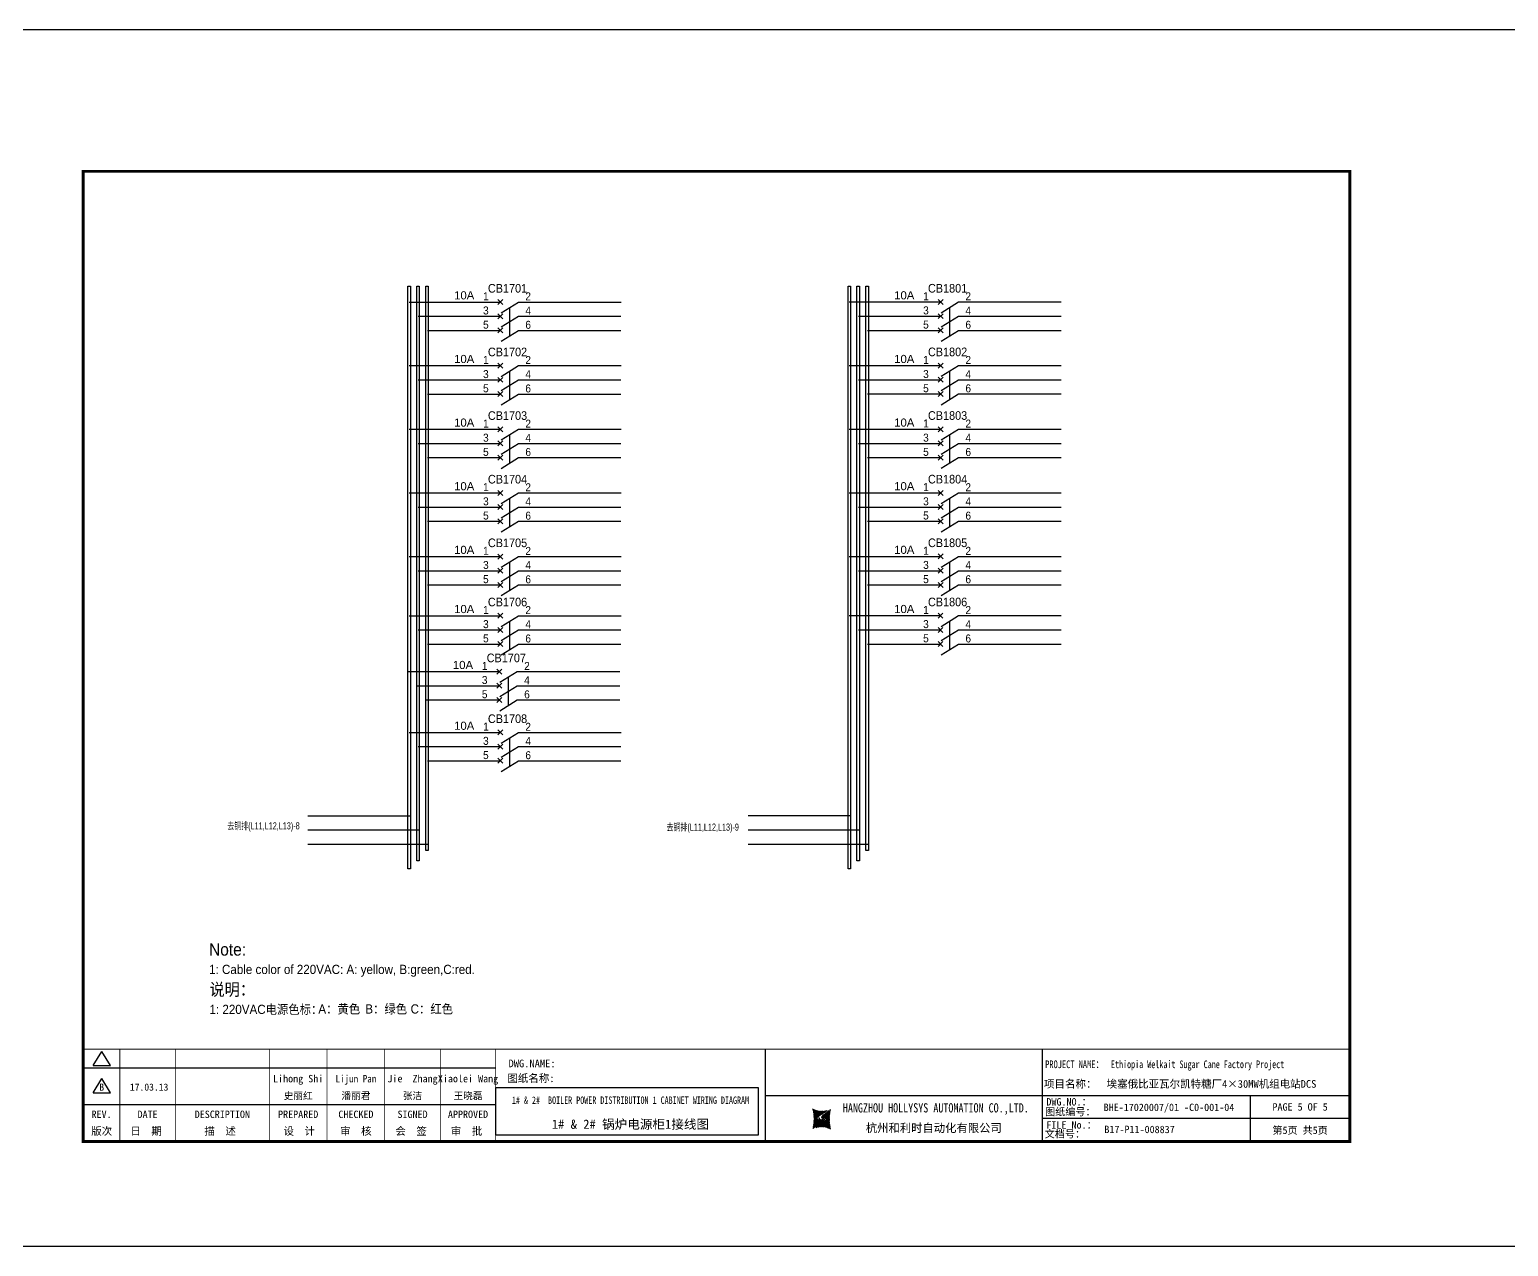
# Model space of a CAD drawing. Extents: x 79822 to 122366, y -56021 to -28815.
# Drawn here: x 110739 to 115545, y -37158 to -33205 of the extents above; entities that cross this region are included whole.
import ezdxf
from ezdxf.enums import TextEntityAlignment as Align
from ezdxf.lldxf.tags import DXFTag

# ---------------------------------------------------------------- set-up
doc = ezdxf.new("R2010")
doc.units = 0
doc.header["$LTSCALE"] = 100
doc.header["$MEASUREMENT"] = 0
for name, color, linetype in [('t', 1, 'Continuous'), ('标准图框及表格', 7, 'Continuous'), ('空气开关', 7, 'Continuous')]:
    doc.layers.add(name, color=color, linetype=linetype)
doc.styles.add('HZ', font='arial.ttf', dxfattribs={"width": 0.7})
doc.styles.get("Standard").update_dxf_attribs({"font": ''})
doc.styles.get('Standard').set_extended_font_data('SimSun')
tags = doc.linetypes.add('CENTER', pattern=[2, 1.25, -0.25, 0.25, -0.25]).pattern_tags.tags
tags[10:11] = [DXFTag(74, 4), DXFTag(75, 0), DXFTag(340, '0'), DXFTag(46, 1.0), DXFTag(50, 0.0), DXFTag(44, 0.0), DXFTag(45, 0.0)]
tags[8:9] = [DXFTag(74, 4), DXFTag(75, 0), DXFTag(340, '0'), DXFTag(46, 1.0), DXFTag(50, 0.0), DXFTag(44, 0.0), DXFTag(45, 0.0)]
tags[6:7] = [DXFTag(74, 4), DXFTag(75, 0), DXFTag(340, '0'), DXFTag(46, 1.0), DXFTag(50, 0.0), DXFTag(44, 0.0), DXFTag(45, 0.0)]
tags[4:5] = [DXFTag(74, 4), DXFTag(75, 0), DXFTag(340, '0'), DXFTag(46, 1.0), DXFTag(50, 0.0), DXFTag(44, 0.0), DXFTag(45, 0.0)]
pattern_1 = [(45, (0, 0), (-0.736262898216564, 0.7362628982165641), [])]

# ---------------------------------------------------------------- blocks, each defined once
blk = doc.blocks.new('供电端子')
at = {"style": 'HZ', "width": 0.7}
blk.add_attdef('供电端子', (0, 0), '', height=17, dxfattribs=at)
blk = doc.blocks.new('图框')
at = {"layer": '标准图框及表格'}
h = blk.add_hatch(dxfattribs=at)
h.set_pattern_fill('ANSI31', color=5, scale=8.329863809039892, style=0)
h.set_pattern_definition(pattern_1)
edge = h.paths.add_edge_path()
edge.add_arc((2399.257256036391, -2998.153851416566), 55.18534773488954, 238.1092081981581, 291.6531626184834)
edge.add_line((2419.619937407027, -3049.445018414634), (2388.525499730735, -3070.242821799802))
edge.add_arc((2238.907377712399, -3078.328790578547), 135.3602868968974, 346.3915348661821, 374.2500326978034)
edge.add_line((2370.467593623529, -3110.177132109857), (2397.50623789792, -3087.85242802291))
edge.add_line((2391.339199201146, -3080.281448750429), (2396.143986595598, -3080.898839897796))
edge.add_spline(control_points=[(2397.470018868538, -3087.887634953957), (2398.35948137939, -3087.023080631327), (2399.970992452319, -3085.456697735681), (2399.869182150054, -3081.252294174519), (2397.426500162081, -3081.012803431273), (2396.121921064187, -3080.884897048199)], knot_values=[0, 0, 0, 0, 6.844331067525468, 12.40042740766005, 18.76924275352248, 18.76924275352248, 18.76924275352248, 18.76924275352248], weights=[1, 1, 1, 1, 1, 1], degree=3, periodic=0)
edge.add_spline(control_points=[(2388.515363058686, -3070.265433304907), (2387.789374929038, -3070.86905758363), (2386.478198365832, -3071.959237952229), (2385.544096281083, -3073.38263759949), (2385.127199159644, -3074.017912079413)], knot_values=[0, 0, 0, 0, 5.253673658024614, 9.488438564008057, 9.488438564008057, 9.488438564008057, 9.488438564008057], weights=[1, 1, 1, 1, 1], degree=3, periodic=0)
edge.add_spline(control_points=[(2386.272665588534, -3072.281716856574), (2385.721471206634, -3072.905523096015), (2384.632427465753, -3074.386714445929), (2384.912828655535, -3077.72895088909), (2387.858851342782, -3079.895552619193), (2390.185443934519, -3080.145534927004), (2391.314573401905, -3080.266855002868)], knot_values=[10.66597461496156, 10.66597461496156, 10.66597461496156, 10.66597461496156, 18.97770399508879, 28.89455822145742, 41.119553648298, 52.64692538081317, 52.64692538081317, 52.64692538081317, 52.64692538081317], weights=[1, 1, 1, 1, 1, 1, 1], degree=3, periodic=0)
h = blk.add_hatch(dxfattribs=at)
h.set_pattern_fill('ANSI31', color=3, scale=8.329863809039892, style=0)
h.set_pattern_definition(pattern_1)
edge = h.paths.add_edge_path()
edge.add_line((2402.469732125144, -3075.776359090531), (2407.706041465404, -3076.440586092609))
edge.add_spline(control_points=[(2401.044493204623, -3068.769946203269), (2400.155030693568, -3069.634500525768), (2398.543519620813, -3071.200883421574), (2398.645329922932, -3075.40528698259), (2401.088011911052, -3075.644777725895), (2402.392591008975, -3075.772684108895)], knot_values=[0, 0, 0, 0, 6.844331067526932, 12.40042740766158, 18.76924275352342, 18.76924275352342, 18.76924275352342, 18.76924275352342], weights=[1, 1, 1, 1, 1, 1], degree=3, periodic=0)
edge.add_line((2428.046918449632, -3046.480449047325), (2401.008274175249, -3068.805153134272))
edge.add_spline(control_points=[(2412.625169549749, -3083.918607966574), (2413.015644598316, -3083.422785431954), (2413.86377905187, -3082.052674005965), (2413.601683417044, -3078.928630268005), (2410.655660730175, -3076.762028538062), (2408.329068138031, -3076.512046230251), (2407.199938671052, -3076.390726154226)], knot_values=[12.65408913243743, 12.65408913243743, 12.65408913243743, 12.65408913243743, 18.97770399508879, 28.89455822145742, 41.119553648298, 52.64692538081317, 52.64692538081317, 52.64692538081317, 52.64692538081317], weights=[1, 1, 1, 1, 1, 1, 1], degree=3, periodic=0)
edge.add_line((2411.626283690712, -3084.975693399283), (2412.781242849298, -3083.732051979769))
edge.add_line((2410.021343801694, -3086.399138189481), (2411.626283690712, -3084.975693399414))
edge.add_line((2378.894574665755, -3107.212562742519), (2409.989012342048, -3086.414759357351))
edge.add_arc((2399.257256036391, -3158.503729740543), 55.18534773488965, 58.10920819815809, 111.6531626184834)
edge.add_arc((2559.607134360383, -3078.328790578547), 135.360286896897, 166.3915348661823, 194.2500326978024)
at = {"color": 7}
for p, q in [((2215.642035047145, -2851.581424744189), (2215.642035047145, -3151.581424744189)), ((3115.642035047145, -2851.581424744189), (3115.642035047145, -3151.581424744189)), ((0, -2911.581424744189), (1340.158172602998, -2911.581424744189)), ((2215.642035047145, -3001.581424744189), (3115.642035047145, -3001.581424744189)), ((3115.642035047145, -3001.581424744189), (4115.642035047145, -3001.581424744189)), ((3791.785572043125, -3001.581424744189), (3791.785572043125, -3151.581424744189)), ((0, -3031.581424744189), (1340.158172602998, -3031.581424744189)), ((4115.642035047145, -3076.581424744189), (3115.642035047145, -3076.581424744189))]:
    blk.add_line(p, q, dxfattribs=at)
at = {"color": 7, "const_width": 3}
blk.add_lwpolyline([(4115.642035047145, -2851.581424744189), (0, -2851.581424744189)], dxfattribs=at)
at = {"layer": 't', "color": 7}
for p, q in [((31.94938321653171, -2904.992613363662), (59.89920926059131, -2859.122325316828)), ((87.8490353046218, -2904.992613363662), (59.89920926059131, -2859.122325316828)), ((31.94938321653171, -2904.992613363662), (87.8490353046218, -2904.992613363662)), ((31.94938321653171, -2992.977239491032), (59.89920926059131, -2947.106951444141)), ((87.8490353046218, -2992.977239491032), (59.89920926059131, -2947.106951444141)), ((31.94938321653171, -2992.977239491032), (87.8490353046218, -2992.977239491032))]:
    blk.add_line(p, q, dxfattribs=at)
at = {"layer": 't', "color": 7, "const_width": 9.61519705431492}
blk.add_lwpolyline([(4115.642035047145, -3151.581424744189), (4115.642035047145, 0), (0, 0), (0, -3151.581424744189)], close=True, dxfattribs=at)
at = {"layer": 't', "color": 7, "const_width": 2.40379926357873}
for points in [[(118.7653193609731, -2852.783324375967), (118.7653193609731, -3151.581424744189)], [(299.0502641293569, -2852.783324375967), (299.0502641293569, -3151.581424744189)], [(604.3883150879992, -2852.783324375967), (604.3883150879992, -3156.41304604568)], [(791.9882990770857, -2852.783324375967), (791.9882990770857, -3156.41304604568)], [(979.588283066143, -2852.783324375967), (979.588283066143, -3156.41304604568)], [(1159.873227834585, -2852.783324375967), (1159.873227834585, -3156.41304604568)], [(1340.158172602998, -2852.783324375967), (1340.158172602998, -3156.41304604568)]]:
    blk.add_lwpolyline(points, dxfattribs=at)
at = {"color": 7, "linetype": 'CENTER'}
for s, height, p in [('图纸编号：', 24, (3125.2212882557, -3066.664538382978)), ('杭州和利时自动化有限公司', 27, (2542.549152440595, -3121.114498389041)), ('文档号：', 24, (3124.032392707933, -3138.728717091954))]:
    blk.add_text(s, height=height, dxfattribs=at).set_placement(p)
at = {"color": 7, "flags": 8}
for tag, p in [('图纸名称:', (1377.81237181677, -2965.923337057193)), ('项目名称：', (3121.562334825969, -2984.305160940257)), ('项目名称：', (3325.036680579346, -2984.305160940257))]:
    blk.add_attdef(tag, text='', height=25, dxfattribs=at).set_placement(p, align=Align.BOTTOM_LEFT)
for tag, p, height in [('DWG.NAME:', (1381.636459220965, -2910.37952511241), 25), ('PROJECTNAME:', (3125.480185663539, -2912.807924402037), 24), ('PROJECTNAME：', (3339.10867075545, -2913.108539231762), 25), ('DWG.NO.:', (3128.186172261583, -3030.402470643486), 24), ('图纸编号', (3315.362718925957, -3052.404678158069), 24), ('FILENO.:', (3128.672545599984, -3106.104124450346), 24), ('文档号', (3317.726365529132, -3124.132485953713), 24)]:
    blk.add_attdef(tag, p, '', height=height, dxfattribs=at)
for tag, height, p in [('A', 23, (59.89920926059131, -2974.881554149018)), ('设计时间', 23, (213.8658221408186, -2974.881554149018)), ('RENLIU', 24, (698.1883070825425, -2950.380597809435)), ('SHUFENWANG', 24, (885.7882910716289, -2950.380597809435)), ('FANGHOU', 24, (1069.730755450379, -2950.380597809435)), ('DANDANLI', 24, (1250.015700218792, -2950.380597809435)), ('刘仁', 23, (698.1883070825425, -3002.188376027443)), ('王姝芬', 23, (885.7882910716289, -3002.188376027443)), ('侯方', 23, (1069.730755450379, -3002.188376027443)), ('李丹丹', 23, (1250.015700218792, -3002.188376027443)), ('#10STATIONONTROLCABINETCOVER', 30, (1777.900103825072, -3017.182374560078)), ('PAGEXOFX', 24, (3953.713803545135, -3039.081424744189)), ('REV.', 24, (59.38265968048654, -3063.048954873535)), ('DATE', 24, (208.907791745165, -3063.048954873535)), ('DESCRIPTION', 24, (451.7192896086781, -3063.048954873535)), ('PREPARED', 24, (698.1883070825425, -3063.048954873535)), ('CHECKED', 24, (885.7882910716144, -3063.048954873535)), ('SIGNED', 24, (1069.730755450364, -3063.048954873535)), ('APPROVED', 24, (1250.015700218792, -3063.048954873535)), ('图纸名称', 30, (1777.900103825072, -3094.695064044037)), ('第几页共几页', 24, (3953.713803545135, -3114.081424744189))]:
    blk.add_attdef(tag, text='', height=height, dxfattribs=at).set_placement(p, align=Align.MIDDLE)
at = {"color": 7, "width": 0.8, "flags": 8}
blk.add_attdef('HANGZHOUHOLLYSYSAUTOMATIONCO.,LTD.', text='', height=24, dxfattribs=at).set_placement((2770.082304289484, -3045.714803244191), align=Align.MIDDLE)
at = {"layer": 't', "color": 7}
for s, p in [('版次', (59.89920926059131, -3117.600441270843)), ('日  期', (204.1999693705875, -3117.600441270843)), ('描  述', (444.4895954714448, -3117.600441270843)), ('设  计', (701.4970341851513, -3117.600441270843)), ('审  核', (885.5947788425256, -3117.600441270843)), ('会  签', (1065.022933075787, -3117.600441270843)), ('审  批', (1245.3078778442, -3117.600441270843))]:
    blk.add_text(s, height=25, dxfattribs=at).set_placement(p, align=Align.MIDDLE_CENTER)
at = {"layer": '标准图框及表格', "color": 5, "style": 'HZ'}
for s, p in [('pgqh', (2373.884875617339, -3059.677228196226)), ('hollilas', (2374.051901626051, -3085.968484618272))]:
    blk.add_text(s, height=5.205656721233694, dxfattribs=at).set_placement(p)
at = {"layer": '标准图框及表格', "color": 3, "style": 'HZ'}
for s, height, p in [('auto', 8.676094535389492, (2400.907127263781, -3074.200036411981)), ('hollysys', 4.338047267694746, (2402.5381050141, -3099.731461394062))]:
    blk.add_text(s, height=height, dxfattribs=at).set_placement(p)

msp = doc.modelspace()

# ---------------------------------------------------------------- linework, layer by layer
at = {"color": 2}
for p, q in [((111972.7456452067, -34090.0230608323), (112269.410258836, -34090.0230608323)), ((112327.9639901471, -34090.0230608323), (112661.6594522934, -34090.0230608323)), ((113402.661837565, -34089.89019569599), (113699.3264511942, -34089.89019569599)), ((113757.8801825054, -34089.89019569599), (114091.5756446516, -34089.89019569599)), ((111972.7456452067, -34296.70718939636), (112269.410258836, -34296.70718939636)), ((112327.9639901471, -34296.70718939636), (112661.6594522934, -34296.70718939636)), ((113402.661837565, -34296.57432426004), (113699.3264511942, -34296.57432426004)), ((113757.8801825054, -34296.57432426004), (114091.5756446516, -34296.57432426004)), ((111972.7456452067, -34503.39131796041), (112269.410258836, -34503.39131796041)), ((112327.9639901471, -34503.39131796041), (112661.6594522934, -34503.39131796041)), ((113402.661837565, -34503.2584528241), (113699.3264511942, -34503.2584528241)), ((113757.8801825054, -34503.2584528241), (114091.5756446516, -34503.2584528241)), ((111972.7456452067, -34710.07544652447), (112269.410258836, -34710.07544652447)), ((112327.9639901471, -34710.07544652447), (112661.6594522934, -34710.07544652447)), ((113402.661837565, -34709.94258138815), (113699.3264511942, -34709.94258138815)), ((113757.8801825054, -34709.94258138815), (114091.5756446516, -34709.94258138815)), ((111972.7456452067, -34916.75957508852), (112269.410258836, -34916.75957508852)), ((112327.9639901471, -34916.75957508852), (112661.6594522934, -34916.75957508852)), ((113402.661837565, -34916.62670995221), (113699.3264511942, -34916.62670995221)), ((113757.8801825054, -34916.62670995221), (114091.5756446516, -34916.62670995221)), ((111972.7301360709, -35108.97830582663), (112269.3947497001, -35108.97830582663)), ((112327.9484810112, -35108.97830582663), (112661.6439431575, -35108.97830582663)), ((113402.6463284291, -35108.84544069032), (113699.3109420583, -35108.84544069032)), ((113757.8646733695, -35108.84544069032), (114091.5601355157, -35108.84544069032)), ((111968.8956452068, -35290.56772332094), (112265.560258836, -35290.56772332094)), ((112324.1139901471, -35290.56772332094), (112657.8094522934, -35290.56772332094)), ((111972.7634026045, -35488.12935537015), (112269.4280162337, -35488.12935537015)), ((112327.9817475449, -35488.12935537015), (112661.6772096912, -35488.12935537015)), ((111643.9579418462, -35758.54139121782), (111977.6534039925, -35758.54139121782)), ((113073.8741342045, -35758.4085260815), (113407.5695963507, -35758.4085260815))]:
    msp.add_line(p, q, dxfattribs=at)
at = {"color": 6}
for p, q in [((112277.5021376833, -34098.11493967964), (112261.3183799886, -34081.93118198497)), ((112261.3183799886, -34098.11493967964), (112277.5021376833, -34081.93118198497)), ((112271.492315211, -34124.81104700993), (112327.9639901471, -34090.0230608323)), ((113707.4183300415, -34097.98207454332), (113691.2345723469, -34081.79831684865)), ((113691.2345723469, -34097.98207454332), (113707.4183300415, -34081.79831684865)), ((113701.4085075692, -34124.67818187362), (113757.8801825054, -34089.89019569599)), ((112261.3183799886, -34144.22657511114), (112277.5021376833, -34128.04281741647)), ((112277.5021376833, -34144.22657511114), (112261.3183799886, -34128.04281741647)), ((112271.492315211, -34170.92268244144), (112327.9639901471, -34136.13469626381)), ((113691.2345723469, -34144.09370997483), (113707.4183300415, -34127.90995228016)), ((113707.4183300415, -34144.09370997483), (113691.2345723469, -34127.90995228016)), ((113701.4085075692, -34170.78981730512), (113757.8801825054, -34136.00183112749)), ((112261.3183799886, -34190.33821054264), (112277.5021376833, -34174.15445284797)), ((112277.5021376833, -34190.33821054264), (112261.3183799886, -34174.15445284797)), ((112271.492315211, -34217.03431787294), (112327.9639901471, -34182.24633169531)), ((113691.2345723469, -34190.20534540633), (113707.4183300415, -34174.02158771166)), ((113707.4183300415, -34190.20534540633), (113691.2345723469, -34174.02158771166)), ((113701.4085075692, -34216.90145273662), (113757.8801825054, -34182.11346655899)), ((112277.5021376833, -34304.79906824369), (112261.3183799886, -34288.61531054902)), ((112261.3183799886, -34304.79906824369), (112277.5021376833, -34288.61531054902)), ((112271.492315211, -34331.49517557399), (112327.9639901471, -34296.70718939636)), ((113707.4183300415, -34304.66620310738), (113691.2345723469, -34288.48244541271)), ((113691.2345723469, -34304.66620310738), (113707.4183300415, -34288.48244541271)), ((113701.4085075692, -34331.36231043767), (113757.8801825054, -34296.57432426004)), ((112261.3183799886, -34350.9107036752), (112277.5021376833, -34334.72694598052)), ((112277.5021376833, -34350.9107036752), (112261.3183799886, -34334.72694598052)), ((112271.492315211, -34377.60681100549), (112327.9639901471, -34342.81882482786)), ((113691.2345723469, -34350.77783853888), (113707.4183300415, -34334.59408084421)), ((113707.4183300415, -34350.77783853888), (113691.2345723469, -34334.59408084421)), ((113701.4085075692, -34377.47394586918), (113757.8801825054, -34342.68595969155)), ((112261.3183799886, -34397.0223391067), (112277.5021376833, -34380.83858141203)), ((112277.5021376833, -34397.0223391067), (112261.3183799886, -34380.83858141203)), ((112271.492315211, -34423.71844643699), (112327.9639901471, -34388.93046025936)), ((113691.2345723469, -34396.88947397038), (113707.4183300415, -34380.70571627571)), ((113707.4183300415, -34396.88947397038), (113691.2345723469, -34380.70571627571)), ((113701.4085075692, -34423.58558130068), (113757.8801825054, -34388.79759512305)), ((112277.5021376833, -34511.48319680775), (112261.3183799886, -34495.29943911308)), ((112261.3183799886, -34511.48319680775), (112277.5021376833, -34495.29943911308)), ((113707.4183300415, -34511.35033167143), (113691.2345723469, -34495.16657397676)), ((113691.2345723469, -34511.35033167143), (113707.4183300415, -34495.16657397676)), ((112261.3183799886, -34557.59483223925), (112277.5021376833, -34541.41107454458)), ((112277.5021376833, -34557.59483223925), (112261.3183799886, -34541.41107454458)), ((112271.492315211, -34538.17930413804), (112327.9639901471, -34503.39131796041)), ((113691.2345723469, -34557.46196710294), (113707.4183300415, -34541.27820940826)), ((113707.4183300415, -34557.46196710294), (113691.2345723469, -34541.27820940826)), ((113701.4085075692, -34538.04643900173), (113757.8801825054, -34503.2584528241)), ((112261.3183799886, -34603.70646767075), (112277.5021376833, -34587.52270997608)), ((112277.5021376833, -34603.70646767075), (112261.3183799886, -34587.52270997608)), ((112271.492315211, -34584.29093956955), (112327.9639901471, -34549.50295339192)), ((112271.492315211, -34630.40257500105), (112327.9639901471, -34595.61458882342)), ((113691.2345723469, -34603.57360253444), (113707.4183300415, -34587.38984483977)), ((113707.4183300415, -34603.57360253444), (113691.2345723469, -34587.38984483977)), ((113701.4085075692, -34584.15807443323), (113757.8801825054, -34549.3700882556)), ((113701.4085075692, -34630.26970986473), (113757.8801825054, -34595.4817236871)), ((112277.5021376833, -34718.1673253718), (112261.3183799886, -34701.98356767713)), ((112261.3183799886, -34718.1673253718), (112277.5021376833, -34701.98356767713)), ((112271.492315211, -34744.8634327021), (112327.9639901471, -34710.07544652447)), ((113707.4183300415, -34718.03446023549), (113691.2345723469, -34701.85070254082)), ((113691.2345723469, -34718.03446023549), (113707.4183300415, -34701.85070254082)), ((113701.4085075692, -34744.73056756578), (113757.8801825054, -34709.94258138815)), ((112261.3183799886, -34764.27896080331), (112277.5021376833, -34748.09520310863)), ((112277.5021376833, -34764.27896080331), (112261.3183799886, -34748.09520310863)), ((112271.492315211, -34790.9750681336), (112327.9639901471, -34756.18708195597)), ((113691.2345723469, -34764.14609566699), (113707.4183300415, -34747.96233797232)), ((113707.4183300415, -34764.14609566699), (113691.2345723469, -34747.96233797232)), ((113701.4085075692, -34790.84220299729), (113757.8801825054, -34756.05421681966)), ((112261.3183799886, -34810.39059623481), (112277.5021376833, -34794.20683854014)), ((112277.5021376833, -34810.39059623481), (112261.3183799886, -34794.20683854014)), ((112271.492315211, -34837.0867035651), (112327.9639901471, -34802.29871738747)), ((113691.2345723469, -34810.25773109849), (113707.4183300415, -34794.07397340382)), ((113707.4183300415, -34810.25773109849), (113691.2345723469, -34794.07397340382)), ((113701.4085075692, -34836.95383842879), (113757.8801825054, -34802.16585225116)), ((112277.5021376833, -34924.85145393586), (112261.3183799886, -34908.66769624119)), ((112261.3183799886, -34924.85145393586), (112277.5021376833, -34908.66769624119)), ((112271.492315211, -34951.54756126615), (112327.9639901471, -34916.75957508852)), ((113707.4183300415, -34924.71858879954), (113691.2345723469, -34908.53483110487)), ((113691.2345723469, -34924.71858879954), (113707.4183300415, -34908.53483110487)), ((113701.4085075692, -34951.41469612984), (113757.8801825054, -34916.62670995221)), ((112261.3183799886, -34970.96308936736), (112277.5021376833, -34954.77933167269)), ((112277.5021376833, -34970.96308936736), (112261.3183799886, -34954.77933167269)), ((112271.492315211, -34997.65919669766), (112327.9639901471, -34962.87121052002)), ((113691.2345723469, -34970.83022423105), (113707.4183300415, -34954.64646653637)), ((113707.4183300415, -34970.83022423105), (113691.2345723469, -34954.64646653637)), ((113701.4085075692, -34997.52633156134), (113757.8801825054, -34962.73834538371)), ((112261.3183799886, -35017.07472479886), (112277.5021376833, -35000.89096710419)), ((112277.5021376833, -35017.07472479886), (112261.3183799886, -35000.89096710419)), ((112271.492315211, -35043.77083212916), (112327.9639901471, -35008.98284595153)), ((113691.2345723469, -35016.94185966255), (113707.4183300415, -35000.75810196788)), ((113707.4183300415, -35016.94185966255), (113691.2345723469, -35000.75810196788)), ((113701.4085075692, -35043.63796699284), (113757.8801825054, -35008.84998081521)), ((112277.4866285474, -35117.07018467397), (112261.3028708527, -35100.8864269793)), ((112261.3028708527, -35117.07018467397), (112277.4866285474, -35100.8864269793)), ((112271.4768060751, -35143.76629200426), (112327.9484810112, -35108.97830582663)), ((113707.4028209057, -35116.93731953765), (113691.219063211, -35100.75356184298)), ((113691.219063211, -35116.93731953765), (113707.4028209057, -35100.75356184298)), ((113701.3929984334, -35143.63342686795), (113757.8646733695, -35108.84544069032)), ((112261.3028708527, -35163.18182010547), (112277.4866285474, -35146.9980624108)), ((112277.4866285474, -35163.18182010547), (112261.3028708527, -35146.9980624108)), ((112271.4768060751, -35189.87792743577), (112327.9484810112, -35155.08994125813)), ((113691.219063211, -35163.04895496916), (113707.4028209057, -35146.86519727448)), ((113707.4028209057, -35163.04895496916), (113691.219063211, -35146.86519727448)), ((113701.3929984334, -35189.74506229945), (113757.8646733695, -35154.95707612182)), ((112261.3028708527, -35209.29345553697), (112277.4866285474, -35193.1096978423)), ((112277.4866285474, -35209.29345553697), (112261.3028708527, -35193.1096978423)), ((112271.4768060751, -35235.98956286727), (112327.9484810112, -35201.20157668964)), ((113691.219063211, -35209.16059040066), (113707.4028209057, -35192.97683270599)), ((113707.4028209057, -35209.16059040066), (113691.219063211, -35192.97683270599)), ((113701.3929984334, -35235.85669773095), (113757.8646733695, -35201.06871155332)), ((112273.6521376833, -35298.65960216828), (112257.4683799886, -35282.47584447361)), ((112257.4683799886, -35298.65960216828), (112273.6521376833, -35282.47584447361)), ((112267.642315211, -35325.35570949857), (112324.1139901471, -35290.56772332094)), ((112257.4683799886, -35344.77123759978), (112273.6521376833, -35328.58747990511)), ((112273.6521376833, -35344.77123759978), (112257.4683799886, -35328.58747990511)), ((112267.642315211, -35371.46734493008), (112324.1139901471, -35336.67935875244)), ((112257.4683799886, -35390.88287303128), (112273.6521376833, -35374.69911533661)), ((112273.6521376833, -35390.88287303128), (112257.4683799886, -35374.69911533661)), ((112267.642315211, -35417.57898036158), (112324.1139901471, -35382.79099418395)), ((112277.5198950811, -35496.22123421749), (112261.3361373864, -35480.03747652282)), ((112261.3361373864, -35496.22123421749), (112277.5198950811, -35480.03747652282)), ((112271.5100726088, -35522.91734154779), (112327.9817475449, -35488.12935537015)), ((112261.3361373864, -35542.33286964899), (112277.5198950811, -35526.14911195432)), ((112277.5198950811, -35542.33286964899), (112261.3361373864, -35526.14911195432)), ((112271.5100726088, -35569.02897697929), (112327.9817475449, -35534.24099080166)), ((112261.3361373864, -35588.44450508049), (112277.5198950811, -35572.26074738582)), ((112277.5198950811, -35588.44450508049), (112261.3361373864, -35572.26074738582)), ((112271.5100726088, -35615.14061241079), (112327.9817475449, -35580.35262623316))]:
    msp.add_line(p, q, dxfattribs=at)
at = {"color": 3}
for p, q in [((112002.4456452067, -34136.13469626381), (112269.410258836, -34136.13469626381)), ((112327.9639901471, -34136.13469626381), (112661.0698026282, -34136.13469626381)), ((113432.361837565, -34136.00183112749), (113699.3264511942, -34136.00183112749)), ((113757.8801825054, -34136.00183112749), (114090.9859949864, -34136.00183112749)), ((112002.4456452067, -34342.81882482786), (112269.410258836, -34342.81882482786)), ((112327.9639901471, -34342.81882482786), (112661.0698026282, -34342.81882482786)), ((113432.361837565, -34342.68595969155), (113699.3264511942, -34342.68595969155)), ((113757.8801825054, -34342.68595969155), (114090.9859949864, -34342.68595969155)), ((112002.4456452067, -34549.50295339192), (112269.410258836, -34549.50295339192)), ((112327.9639901471, -34549.50295339192), (112661.0698026282, -34549.50295339192)), ((113432.361837565, -34549.3700882556), (113699.3264511942, -34549.3700882556)), ((113757.8801825054, -34549.3700882556), (114090.9859949864, -34549.3700882556)), ((112002.4456452067, -34756.18708195597), (112269.410258836, -34756.18708195597)), ((112327.9639901471, -34756.18708195597), (112661.0698026282, -34756.18708195597)), ((113432.361837565, -34756.05421681966), (113699.3264511942, -34756.05421681966)), ((113757.8801825054, -34756.05421681966), (114090.9859949864, -34756.05421681966)), ((112002.4456452067, -34962.87121052002), (112269.410258836, -34962.87121052002)), ((112327.9639901471, -34962.87121052002), (112661.0698026282, -34962.87121052002)), ((113432.361837565, -34962.73834538371), (113699.3264511942, -34962.73834538371)), ((113757.8801825054, -34962.73834538371), (114090.9859949864, -34962.73834538371)), ((112002.4301360709, -35155.08994125813), (112269.3947497001, -35155.08994125813)), ((112327.9484810112, -35155.08994125813), (112661.0542934923, -35155.08994125813)), ((113432.3463284291, -35154.95707612182), (113699.3109420583, -35154.95707612182)), ((113757.8646733695, -35154.95707612182), (114090.9704858506, -35154.95707612182)), ((111998.5956452068, -35336.67935875244), (112265.560258836, -35336.67935875244)), ((112324.1139901471, -35336.67935875244), (112657.2198026282, -35336.67935875244)), ((112002.4634026045, -35534.24099080166), (112269.4280162337, -35534.24099080166)), ((112327.9817475449, -35534.24099080166), (112661.087560026, -35534.24099080166)), ((111643.9579418462, -35804.65302664932), (112006.5295655044, -35804.65302664932)), ((113073.8741342045, -35804.52016151301), (113436.4457578626, -35804.52016151301))]:
    msp.add_line(p, q, dxfattribs=at)
at = {"color": 1}
for p, q in [((112032.4265243184, -34182.24633169531), (112269.410258836, -34182.24633169531)), ((112327.9639901471, -34182.24633169531), (112661.0698026282, -34182.24633169531)), ((113462.3427166767, -34182.11346655899), (113699.3264511942, -34182.11346655899)), ((113757.8801825054, -34182.11346655899), (114090.9859949864, -34182.11346655899)), ((112032.4265243184, -34388.93046025936), (112269.410258836, -34388.93046025936)), ((112327.9639901471, -34388.93046025936), (112661.0698026282, -34388.93046025936)), ((113462.3427166767, -34388.79759512305), (113699.3264511942, -34388.79759512305)), ((113757.8801825054, -34388.79759512305), (114090.9859949864, -34388.79759512305)), ((112032.4265243184, -34595.61458882342), (112269.410258836, -34595.61458882342)), ((112327.9639901471, -34595.61458882342), (112661.0698026282, -34595.61458882342)), ((113462.3427166767, -34595.4817236871), (113699.3264511942, -34595.4817236871)), ((113757.8801825054, -34595.4817236871), (114090.9859949864, -34595.4817236871)), ((112032.4265243184, -34802.29871738747), (112269.410258836, -34802.29871738747)), ((112327.9639901471, -34802.29871738747), (112661.0698026282, -34802.29871738747)), ((113462.3427166767, -34802.16585225116), (113699.3264511942, -34802.16585225116)), ((113757.8801825054, -34802.16585225116), (114090.9859949864, -34802.16585225116)), ((112032.4265243184, -35008.98284595153), (112269.410258836, -35008.98284595153)), ((112327.9639901471, -35008.98284595153), (112661.0698026282, -35008.98284595153)), ((113462.3427166767, -35008.84998081521), (113699.3264511942, -35008.84998081521)), ((113757.8801825054, -35008.84998081521), (114090.9859949864, -35008.84998081521)), ((112032.4110151825, -35201.20157668964), (112269.3947497001, -35201.20157668964)), ((112327.9484810112, -35201.20157668964), (112661.0542934923, -35201.20157668964)), ((113462.3272075408, -35201.06871155332), (113699.3109420583, -35201.06871155332)), ((113757.8646733695, -35201.06871155332), (114090.9704858506, -35201.06871155332)), ((112028.5765243184, -35382.79099418395), (112265.560258836, -35382.79099418395)), ((112324.1139901471, -35382.79099418395), (112657.2198026282, -35382.79099418395)), ((112032.4442817162, -35580.35262623316), (112269.4280162337, -35580.35262623316)), ((112327.9817475449, -35580.35262623316), (112661.087560026, -35580.35262623316)), ((111643.9579418462, -35850.76466208082), (112035.0329315303, -35850.76466208082)), ((113073.8741342045, -35850.63179694451), (113464.9491238886, -35850.63179694451))]:
    msp.add_line(p, q, dxfattribs=at)
for points in [[(80901.87250222845, -33205.12014105816), (120195.6471711922, -33205.12014105816), (120195.6471711922, -37157.7241594209), (80901.87250222845, -37157.7241594209)], [(112035.0329315303, -34038.32306083232), (112035.0329315303, -35872.1559652857), (112027.1956452067, -35872.1559652857), (112027.1956452067, -34038.32306083232)], [(113464.9491238886, -34038.19019569601), (113464.9491238886, -35872.02310014938), (113457.1118375649, -35872.02310014938), (113457.1118375649, -34038.19019569601)], [(112254.2063019029, -36641.14002058198), (113106.723381902, -36641.14002058198), (113106.723381902, -36796.09431297117), (112254.2063019029, -36796.09431297117)]]:
    msp.add_lwpolyline(points, close=True, dxfattribs=at)
at = {"color": 2}
for points in [[(111976.7329315304, -34038.32306083232), (111976.7329315304, -35931.37477682993), (111968.8956452068, -35931.37477682993), (111968.8956452068, -34038.32306083232)], [(113406.6491238887, -34038.19019569601), (113406.6491238887, -35931.24191169361), (113398.811837565, -35931.24191169361), (113398.811837565, -34038.19019569601)]]:
    msp.add_lwpolyline(points, close=True, dxfattribs=at)
at = {"color": 3}
for points in [[(112005.8829315304, -34038.32306083232), (112005.8829315304, -35905.7106002992), (111998.0456452067, -35905.7106002992), (111998.0456452067, -34038.32306083232)], [(113435.7991238886, -34038.19019569601), (113435.7991238886, -35905.57773516289), (113427.961837565, -35905.57773516289), (113427.961837565, -34038.19019569601)]]:
    msp.add_lwpolyline(points, close=True, dxfattribs=at)
at = {"layer": '空气开关', "color": 6}
for p, q in [((112299.7281526791, -34153.52868935261), (112299.7281526791, -34107.41705392113)), ((113729.6443450373, -34153.39582421629), (113729.6443450373, -34107.28418878482)), ((112299.7281526791, -34199.64032478411), (112299.7281526791, -34153.52868935264)), ((113729.6443450373, -34199.50745964779), (113729.6443450373, -34153.39582421632)), ((112299.7281526791, -34360.21281791666), (112299.7281526791, -34314.10118248519)), ((113729.6443450373, -34360.07995278035), (113729.6443450373, -34313.96831734887)), ((112299.7281526791, -34406.32445334816), (112299.7281526791, -34360.21281791669)), ((113729.6443450373, -34406.19158821185), (113729.6443450373, -34360.07995278038)), ((112299.7281526791, -34566.89694648072), (112299.7281526791, -34520.78531104924)), ((113729.6443450373, -34566.7640813444), (113729.6443450373, -34520.65244591293)), ((112299.7281526791, -34613.00858191222), (112299.7281526791, -34566.89694648075)), ((113729.6443450373, -34612.8757167759), (113729.6443450373, -34566.76408134443)), ((112299.7281526791, -34773.58107504477), (112299.7281526791, -34727.4694396133)), ((113729.6443450373, -34773.44820990846), (113729.6443450373, -34727.33657447698)), ((112299.7281526791, -34819.69271047627), (112299.7281526791, -34773.5810750448)), ((113729.6443450373, -34819.55984533996), (113729.6443450373, -34773.44820990849)), ((112299.7281526791, -34980.26520360883), (112299.7281526791, -34934.15356817735)), ((112299.7281526791, -35026.37683904033), (112299.7281526791, -34980.26520360885)), ((113729.6443450373, -34980.13233847251), (113729.6443450373, -34934.02070304104)), ((113729.6443450373, -35026.24397390401), (113729.6443450373, -34980.13233847254)), ((112299.7126435432, -35172.48393434694), (112299.7126435432, -35126.37229891546)), ((112299.7126435432, -35218.59556977844), (112299.7126435432, -35172.48393434696)), ((113729.6288359014, -35172.35106921062), (113729.6288359014, -35126.23943377915)), ((113729.6288359014, -35218.46270464212), (113729.6288359014, -35172.35106921065)), ((112295.8781526791, -35354.07335184125), (112295.8781526791, -35307.96171640977)), ((112295.8781526791, -35400.18498727275), (112295.8781526791, -35354.07335184127)), ((112299.7459100768, -35551.63498389046), (112299.7459100768, -35505.52334845898)), ((112299.7459100768, -35597.74661932196), (112299.7459100768, -35551.63498389049))]:
    msp.add_line(p, q, dxfattribs=at)

# ---------------------------------------------------------------- block references
at = {"color": 1}
ref = msp.add_blockref('图框', (110914.0481292999, -33665.54705706619), dxfattribs=at)
ref.add_attrib('第几页共几页', '第5页 共5页', dxfattribs={"color": 7, "height": 24, "flags": 8}).set_placement((114867.7619328451, -36779.62848181037), align=Align.MIDDLE)
ref.add_attrib('图纸编号', 'BHE-17020007/01 -C0-001-04', (114229.4108482259, -36717.95173522425), dxfattribs={"color": 7, "height": 24, "flags": 8})
ref.add_attrib('文档号', 'B17-P11-008837', (114231.7744948291, -36789.6795430199), dxfattribs={"color": 7, "height": 24, "flags": 8})
ref.add_attrib('图纸名称', '1# & 2# 锅炉电源柜1接线图', dxfattribs={"color": 7, "height": 30, "flags": 8}).set_placement((112691.948233125, -36760.24212111023), align=Align.MIDDLE)
ref.add_attrib('刘仁', '史丽红', dxfattribs={"color": 7, "height": 23, "flags": 8}).set_placement((111612.2364363825, -36667.73543309363), align=Align.MIDDLE)
ref.add_attrib('王姝芬', '潘丽君', dxfattribs={"color": 7, "height": 23, "flags": 8}).set_placement((111799.8364203716, -36667.73543309363), align=Align.MIDDLE)
ref.add_attrib('侯方', '张洁', dxfattribs={"color": 7, "height": 23, "flags": 8}).set_placement((111983.7788847503, -36667.73543309363), align=Align.MIDDLE)
ref.add_attrib('李丹丹', '王晓磊', dxfattribs={"color": 7, "height": 23, "flags": 8}).set_placement((112164.0638295187, -36667.73543309363), align=Align.MIDDLE)
ref.add_attrib('设计时间', '17.03.13', dxfattribs={"color": 7, "height": 23, "flags": 8}).set_placement((111127.9139514408, -36640.4286112152), align=Align.MIDDLE)
ref.add_attrib('A', 'B', dxfattribs={"color": 7, "height": 23, "flags": 8}).set_placement((110973.9473385605, -36640.4286112152), align=Align.MIDDLE)
ref.add_attrib('REV.', 'REV.', dxfattribs={"color": 7, "height": 24, "flags": 8}).set_placement((110973.4307889804, -36728.59601193972), align=Align.MIDDLE)
ref.add_attrib('DATE', 'DATE', dxfattribs={"color": 7, "height": 24, "flags": 8}).set_placement((111122.9559210451, -36728.59601193972), align=Align.MIDDLE)
ref.add_attrib('DESCRIBE', 'DESCRIPTION', dxfattribs={"color": 7, "height": 24, "flags": 8}).set_placement((111365.7674189086, -36728.59601193972), align=Align.MIDDLE)
ref.add_attrib('PREPARE', 'PREPARED', dxfattribs={"color": 7, "height": 24, "flags": 8}).set_placement((111612.2364363825, -36728.59601193972), align=Align.MIDDLE)
ref.add_attrib('VERIFY', 'CHECKED', dxfattribs={"color": 7, "height": 24, "flags": 8}).set_placement((111799.8364203716, -36728.59601193972), align=Align.MIDDLE)
ref.add_attrib('SIGN', 'SIGNED', dxfattribs={"color": 7, "height": 24, "flags": 8}).set_placement((111983.7788847503, -36728.59601193972), align=Align.MIDDLE)
ref.add_attrib('APPROVER', 'APPROVED', dxfattribs={"color": 7, "height": 24, "flags": 8}).set_placement((112164.0638295187, -36728.59601193972), align=Align.MIDDLE)
ref.add_attrib('RENLIU', 'Lihong Shi', dxfattribs={"color": 7, "height": 24, "flags": 8}).set_placement((111612.2364363825, -36615.92765487562), align=Align.MIDDLE)
ref.add_attrib('SHUFENWANG', 'Lijun Pan', dxfattribs={"color": 7, "height": 24, "width": 0.9, "flags": 8}).set_placement((111799.8364203716, -36615.92765487562), align=Align.MIDDLE)
ref.add_attrib('FANGHOU', 'Jie  Zhang', dxfattribs={"color": 7, "height": 24, "flags": 8}).set_placement((111983.7788847503, -36615.92765487562), align=Align.MIDDLE)
ref.add_attrib('DANDANLI', 'Xiaolei Wang', dxfattribs={"color": 7, "height": 24, "flags": 8}).set_placement((112164.0638295187, -36615.92765487562), align=Align.MIDDLE)
ref.add_attrib('DWG.NAME:', 'DWG.NAME:', (112295.6845885209, -36575.9265821786), dxfattribs={"color": 7, "height": 25, "flags": 8})
ref.add_attrib('#10STATIONONTROLCABINETCOVER', '1# & 2#  BOILER POWER DISTRIBUTION 1 CABINET WIRING DIAGRAM', dxfattribs={"color": 7, "height": 24, "width": 0.8, "flags": 8}).set_placement((112691.948233125, -36682.72943162626), align=Align.MIDDLE)
ref.add_attrib('图纸名称:', '图纸名称:', dxfattribs={"color": 7, "height": 25, "flags": 8}).set_placement((112291.8605011167, -36631.47039412338), align=Align.BOTTOM_LEFT)
ref.add_attrib('HANGZHOUHOLLYSYSAUTOMATIONCO.,LTD', 'HANGZHOU HOLLYSYS AUTOMATION CO.,LTD.', dxfattribs={"color": 7, "height": 30, "width": 0.8, "flags": 8}).set_placement((113684.1304335894, -36711.26186031038), align=Align.MIDDLE)
ref.add_attrib('PROJECTNAME：', 'PROJECT NAME：', (114039.4345515301, -36578.65559629795), dxfattribs={"color": 7, "height": 25, "width": 0.8, "flags": 8})
ref.add_attrib('项目名称：', '项目名称：', dxfattribs={"color": 7, "height": 25, "flags": 8}).set_placement((114035.6104641259, -36649.85221800645), align=Align.BOTTOM_LEFT)
ref.add_attrib('PROJECTNAME：', 'Ethiopia Welkait Sugar Cane Factory Project', (114253.1568000554, -36578.65559629795), dxfattribs={"color": 7, "height": 25, "width": 0.7, "flags": 8})
ref.add_attrib('项目名称：', '埃塞俄比亚瓦尔凯特糖厂4×30MW机组电站DCS', dxfattribs={"color": 7, "height": 25, "flags": 8}).set_placement((114239.0848098793, -36649.85221800645), align=Align.BOTTOM_LEFT)
ref.add_attrib('PAGEXOFX', 'PAGE 5 OF 5', dxfattribs={"color": 7, "height": 24, "flags": 8}).set_placement((114867.7619328451, -36704.62848181037), align=Align.MIDDLE)
ref.add_attrib('DWG.NO.：', 'DWG.NO.：', (114043.4231779199, -36700.13560336571), dxfattribs={"color": 7, "height": 24, "flags": 8})
ref.add_attrib('FILENO.：', 'FILE No.：', (114043.4231779199, -36775.13560336571), dxfattribs={"color": 7, "height": 24, "flags": 8})
ref = msp.add_blockref('供电端子', (112151.598204059, -34081.55490426147), dxfattribs=dict(xscale=0.9349999999976717, yscale=0.9349999999976717))
ref.add_attrib('供电端子', '10A', dxfattribs={"height": 26.4, "style": 'HZ'}).set_placement((112151.598204059, -34081.55490426147), align=Align.CENTER)
ref = msp.add_blockref('供电端子', (112292.3982040589, -34059.55490426147), dxfattribs=dict(xscale=0.9349999999976717, yscale=0.9349999999976717))
ref.add_attrib('供电端子', 'CB1701', dxfattribs={"height": 28.05, "style": 'HZ', "width": 0.9}).set_placement((112292.3982040589, -34059.55490426147), align=Align.CENTER)
ref = msp.add_blockref('供电端子', (113581.5143964172, -34081.42203912516), dxfattribs=dict(xscale=0.9349999999976717, yscale=0.9349999999976717))
ref.add_attrib('供电端子', '10A', dxfattribs={"height": 26.4, "style": 'HZ'}).set_placement((113581.5143964172, -34081.42203912516), align=Align.CENTER)
ref = msp.add_blockref('供电端子', (113722.3143964172, -34059.42203912516), dxfattribs=dict(xscale=0.9349999999976717, yscale=0.9349999999976717))
ref.add_attrib('供电端子', 'CB1801', dxfattribs={"height": 28.05, "style": 'HZ', "width": 0.9}).set_placement((113722.3143964172, -34059.42203912516), align=Align.CENTER)
ref = msp.add_blockref('供电端子', (112292.3982040589, -34266.23903282553), dxfattribs=dict(xscale=0.9349999999976717, yscale=0.9349999999976717))
ref.add_attrib('供电端子', 'CB1702', dxfattribs={"height": 28.05, "style": 'HZ', "width": 0.9}).set_placement((112292.3982040589, -34266.23903282553), align=Align.CENTER)
ref = msp.add_blockref('供电端子', (113722.3143964172, -34266.10616768921), dxfattribs=dict(xscale=0.9349999999976717, yscale=0.9349999999976717))
ref.add_attrib('供电端子', 'CB1802', dxfattribs={"height": 28.05, "style": 'HZ', "width": 0.9}).set_placement((113722.3143964172, -34266.10616768921), align=Align.CENTER)
ref = msp.add_blockref('供电端子', (112151.598204059, -34288.23903282553), dxfattribs=dict(xscale=0.9349999999976717, yscale=0.9349999999976717))
ref.add_attrib('供电端子', '10A', dxfattribs={"height": 26.4, "style": 'HZ'}).set_placement((112151.598204059, -34288.23903282553), align=Align.CENTER)
ref = msp.add_blockref('供电端子', (113581.5143964172, -34288.10616768921), dxfattribs=dict(xscale=0.9349999999976717, yscale=0.9349999999976717))
ref.add_attrib('供电端子', '10A', dxfattribs={"height": 26.4, "style": 'HZ'}).set_placement((113581.5143964172, -34288.10616768921), align=Align.CENTER)
ref = msp.add_blockref('供电端子', (112292.3982040589, -34472.92316138958), dxfattribs=dict(xscale=0.9349999999976717, yscale=0.9349999999976717))
ref.add_attrib('供电端子', 'CB1703', dxfattribs={"height": 28.05, "style": 'HZ', "width": 0.9}).set_placement((112292.3982040589, -34472.92316138958), align=Align.CENTER)
ref = msp.add_blockref('供电端子', (113722.3143964172, -34472.79029625327), dxfattribs=dict(xscale=0.9349999999976717, yscale=0.9349999999976717))
ref.add_attrib('供电端子', 'CB1803', dxfattribs={"height": 28.05, "style": 'HZ', "width": 0.9}).set_placement((113722.3143964172, -34472.79029625327), align=Align.CENTER)
ref = msp.add_blockref('供电端子', (112151.598204059, -34494.92316138958), dxfattribs=dict(xscale=0.9349999999976717, yscale=0.9349999999976717))
ref.add_attrib('供电端子', '10A', dxfattribs={"height": 26.4, "style": 'HZ'}).set_placement((112151.598204059, -34494.92316138958), align=Align.CENTER)
ref = msp.add_blockref('供电端子', (113581.5143964172, -34494.79029625327), dxfattribs=dict(xscale=0.9349999999976717, yscale=0.9349999999976717))
ref.add_attrib('供电端子', '10A', dxfattribs={"height": 26.4, "style": 'HZ'}).set_placement((113581.5143964172, -34494.79029625327), align=Align.CENTER)
ref = msp.add_blockref('供电端子', (112151.598204059, -34701.60728995364), dxfattribs=dict(xscale=0.9349999999976717, yscale=0.9349999999976717))
ref.add_attrib('供电端子', '10A', dxfattribs={"height": 26.4, "style": 'HZ'}).set_placement((112151.598204059, -34701.60728995364), align=Align.CENTER)
ref = msp.add_blockref('供电端子', (112292.3982040589, -34679.60728995364), dxfattribs=dict(xscale=0.9349999999976717, yscale=0.9349999999976717))
ref.add_attrib('供电端子', 'CB1704', dxfattribs={"height": 28.05, "style": 'HZ', "width": 0.9}).set_placement((112292.3982040589, -34679.60728995364), align=Align.CENTER)
ref = msp.add_blockref('供电端子', (113581.5143964172, -34701.47442481732), dxfattribs=dict(xscale=0.9349999999976717, yscale=0.9349999999976717))
ref.add_attrib('供电端子', '10A', dxfattribs={"height": 26.4, "style": 'HZ'}).set_placement((113581.5143964172, -34701.47442481732), align=Align.CENTER)
ref = msp.add_blockref('供电端子', (113722.3143964172, -34679.47442481732), dxfattribs=dict(xscale=0.9349999999976717, yscale=0.9349999999976717))
ref.add_attrib('供电端子', 'CB1804', dxfattribs={"height": 28.05, "style": 'HZ', "width": 0.9}).set_placement((113722.3143964172, -34679.47442481732), align=Align.CENTER)
ref = msp.add_blockref('供电端子', (112151.598204059, -34908.29141851769), dxfattribs=dict(xscale=0.9349999999976717, yscale=0.9349999999976717))
ref.add_attrib('供电端子', '10A', dxfattribs={"height": 26.4, "style": 'HZ'}).set_placement((112151.598204059, -34908.29141851769), align=Align.CENTER)
ref = msp.add_blockref('供电端子', (112292.3982040589, -34886.29141851769), dxfattribs=dict(xscale=0.9349999999976717, yscale=0.9349999999976717))
ref.add_attrib('供电端子', 'CB1705', dxfattribs={"height": 28.05, "style": 'HZ', "width": 0.9}).set_placement((112292.3982040589, -34886.29141851769), align=Align.CENTER)
ref = msp.add_blockref('供电端子', (113581.5143964172, -34908.15855338138), dxfattribs=dict(xscale=0.9349999999976717, yscale=0.9349999999976717))
ref.add_attrib('供电端子', '10A', dxfattribs={"height": 26.4, "style": 'HZ'}).set_placement((113581.5143964172, -34908.15855338138), align=Align.CENTER)
ref = msp.add_blockref('供电端子', (113722.3143964172, -34886.15855338138), dxfattribs=dict(xscale=0.9349999999976717, yscale=0.9349999999976717))
ref.add_attrib('供电端子', 'CB1805', dxfattribs={"height": 28.05, "style": 'HZ', "width": 0.9}).set_placement((113722.3143964172, -34886.15855338138), align=Align.CENTER)
ref = msp.add_blockref('供电端子', (112151.5826949231, -35100.5101492558), dxfattribs=dict(xscale=0.9349999999976717, yscale=0.9349999999976717))
ref.add_attrib('供电端子', '10A', dxfattribs={"height": 26.4, "style": 'HZ'}).set_placement((112151.5826949231, -35100.5101492558), align=Align.CENTER)
ref = msp.add_blockref('供电端子', (112292.3826949231, -35078.5101492558), dxfattribs=dict(xscale=0.9349999999976717, yscale=0.9349999999976717))
ref.add_attrib('供电端子', 'CB1706', dxfattribs={"height": 28.05, "style": 'HZ', "width": 0.9}).set_placement((112292.3826949231, -35078.5101492558), align=Align.CENTER)
ref = msp.add_blockref('供电端子', (113581.4988872813, -35100.37728411949), dxfattribs=dict(xscale=0.9349999999976717, yscale=0.9349999999976717))
ref.add_attrib('供电端子', '10A', dxfattribs={"height": 26.4, "style": 'HZ'}).set_placement((113581.4988872813, -35100.37728411949), align=Align.CENTER)
ref = msp.add_blockref('供电端子', (113722.2988872813, -35078.37728411949), dxfattribs=dict(xscale=0.9349999999976717, yscale=0.9349999999976717))
ref.add_attrib('供电端子', 'CB1806', dxfattribs={"height": 28.05, "style": 'HZ', "width": 0.9}).set_placement((113722.2988872813, -35078.37728411949), align=Align.CENTER)
ref = msp.add_blockref('供电端子', (112147.748204059, -35282.09956675011), dxfattribs=dict(xscale=0.9349999999976717, yscale=0.9349999999976717))
ref.add_attrib('供电端子', '10A', dxfattribs={"height": 26.4, "style": 'HZ'}).set_placement((112147.748204059, -35282.09956675011), align=Align.CENTER)
ref = msp.add_blockref('供电端子', (112288.548204059, -35260.09956675011), dxfattribs=dict(xscale=0.9349999999976717, yscale=0.9349999999976717))
ref.add_attrib('供电端子', 'CB1707', dxfattribs={"height": 28.05, "style": 'HZ', "width": 0.9}).set_placement((112288.548204059, -35260.09956675011), align=Align.CENTER)
ref = msp.add_blockref('供电端子', (112151.6159614567, -35479.66119879932), dxfattribs=dict(xscale=0.9349999999976717, yscale=0.9349999999976717))
ref.add_attrib('供电端子', '10A', dxfattribs={"height": 26.4, "style": 'HZ'}).set_placement((112151.6159614567, -35479.66119879932), align=Align.CENTER)
ref = msp.add_blockref('供电端子', (112292.4159614567, -35457.66119879932), dxfattribs=dict(xscale=0.9349999999976717, yscale=0.9349999999976717))
ref.add_attrib('供电端子', 'CB1708', dxfattribs={"height": 28.05, "style": 'HZ', "width": 0.9}).set_placement((112292.4159614567, -35457.66119879932), align=Align.CENTER)

# ---------------------------------------------------------------- texts
at = {"style": 'HZ', "width": 0.7}
for s, p in [('去铜排(L11,L12,L13)-8', (111381.9423686155, -35803.17163200297)), ('去铜排(L11,L12,L13)-9', (112809.0387822319, -35807.25720628879))]:
    msp.add_text(s, height=23.1, dxfattribs=at).set_placement(p)
at = {"color": 3, "style": 'HZ', "width": 0.9}
for s, height, p in [('Note:', 40, (111322.6885439007, -36213.16231554975)), ('1: Cable color of 220VAC: A: yellow, B:green,C:red.', 30, (111322.6885439007, -36272.90775183718)), ('说明：', 40, (111324.1059924825, -36343.04647972579)), ('说明：', 40, (111324.1059924825, -36343.04647972579)), ('1: 220VAC电源色标：', 30, (111324.1059924825, -36402.79191601322)), ('A：黄色', 30, (111677.7623253364, -36401.36029365445)), ('B：绿色', 30, (111830.3797942243, -36401.36045620534)), ('C：红色', 30, (111977.5179829539, -36401.36045620534))]:
    msp.add_text(s, height=height, dxfattribs=at).set_placement(p)
at = {"layer": '空气开关', "style": 'HZ', "width": 0.9}
for s, p in [('1', (112213.0004906579, -34084.32809851009)), ('2', (112350.4129902403, -34084.78626294302)), ('1', (113642.9166830162, -34084.19523337377)), ('2', (113780.3291825986, -34084.6533978067)), ('3', (112213.0004906579, -34130.43973394159)), ('4', (112350.4129902403, -34130.89789837452)), ('3', (113642.9166830162, -34130.30686880527)), ('4', (113780.3291825986, -34130.7650332382)), ('5', (112213.0004906579, -34176.55136937309)), ('6', (112350.4129902403, -34177.00953380602)), ('5', (113642.9166830162, -34176.41850423678)), ('6', (113780.3291825986, -34176.87666866971)), ('1', (112213.0004906579, -34291.01222707414)), ('2', (112350.4129902403, -34291.47039150707)), ('1', (113642.9166830162, -34290.87936193783)), ('2', (113780.3291825986, -34291.33752637076)), ('3', (112213.0004906579, -34337.12386250564)), ('4', (112350.4129902403, -34337.58202693857)), ('3', (113642.9166830162, -34336.99099736933)), ('4', (113780.3291825986, -34337.44916180226)), ('5', (112213.0004906579, -34383.23549793714)), ('6', (112350.4129902403, -34383.69366237007)), ('5', (113642.9166830162, -34383.10263280083)), ('6', (113780.3291825986, -34383.56079723376)), ('1', (112213.0004906579, -34497.6963556382)), ('2', (112350.4129902403, -34498.15452007113)), ('1', (113642.9166830162, -34497.56349050188)), ('2', (113780.3291825986, -34498.02165493481)), ('3', (112213.0004906579, -34543.8079910697)), ('4', (112350.4129902403, -34544.26615550263)), ('3', (113642.9166830162, -34543.67512593338)), ('4', (113780.3291825986, -34544.13329036631)), ('5', (112213.0004906579, -34589.9196265012)), ('6', (112350.4129902403, -34590.37779093413)), ('5', (113642.9166830162, -34589.78676136489)), ('6', (113780.3291825986, -34590.24492579782)), ('1', (112213.0004906579, -34704.38048420225)), ('2', (112350.4129902403, -34704.83864863518)), ('1', (113642.9166830162, -34704.24761906594)), ('2', (113780.3291825986, -34704.70578349887)), ('3', (112213.0004906579, -34750.49211963375)), ('4', (112350.4129902403, -34750.95028406668)), ('3', (113642.9166830162, -34750.35925449744)), ('4', (113780.3291825986, -34750.81741893037)), ('5', (112213.0004906579, -34796.60375506525)), ('6', (112350.4129902403, -34797.06191949818)), ('5', (113642.9166830162, -34796.47088992894)), ('6', (113780.3291825986, -34796.92905436187)), ('1', (112213.0004906579, -34911.06461276631)), ('2', (112350.4129902403, -34911.52277719924)), ('1', (113642.9166830162, -34910.93174762999)), ('2', (113780.3291825986, -34911.38991206292)), ('3', (112213.0004906579, -34957.17624819781)), ('4', (112350.4129902403, -34957.63441263074)), ('3', (113642.9166830162, -34957.04338306149)), ('4', (113780.3291825986, -34957.50154749442)), ('5', (112213.0004906579, -35003.28788362931)), ('6', (112350.4129902403, -35003.74604806224)), ('5', (113642.9166830162, -35003.15501849299)), ('6', (113780.3291825986, -35003.61318292592)), ('1', (112212.9849815221, -35103.28334350442)), ('2', (112350.3974811045, -35103.74150793735)), ('1', (113642.9011738803, -35103.1504783681)), ('2', (113780.3136734627, -35103.60864280103)), ('3', (112212.9849815221, -35149.39497893592)), ('4', (112350.3974811045, -35149.85314336885)), ('3', (113642.9011738803, -35149.2621137996)), ('4', (113780.3136734627, -35149.72027823253)), ('5', (112212.9849815221, -35195.50661436742)), ('6', (112350.3974811045, -35195.96477880035)), ('5', (113642.9011738803, -35195.3737492311)), ('6', (113780.3136734627, -35195.83191366403)), ('1', (112209.150490658, -35284.87276099873)), ('2', (112346.5629902404, -35285.33092543166)), ('3', (112209.150490658, -35330.98439643023)), ('4', (112346.5629902404, -35331.44256086316)), ('5', (112209.150490658, -35377.09603186173)), ('6', (112346.5629902404, -35377.55419629466)), ('1', (112213.0182480557, -35482.43439304794)), ('2', (112350.4307476381, -35482.89255748087)), ('3', (112213.0182480557, -35528.54602847944)), ('4', (112350.4307476381, -35529.00419291237)), ('5', (112213.0182480557, -35574.65766391094)), ('6', (112350.4307476381, -35575.11582834387))]:
    msp.add_text(s, height=26.00961058081033, dxfattribs=at).set_placement(p)

doc.saveas('drawing.dxf')
